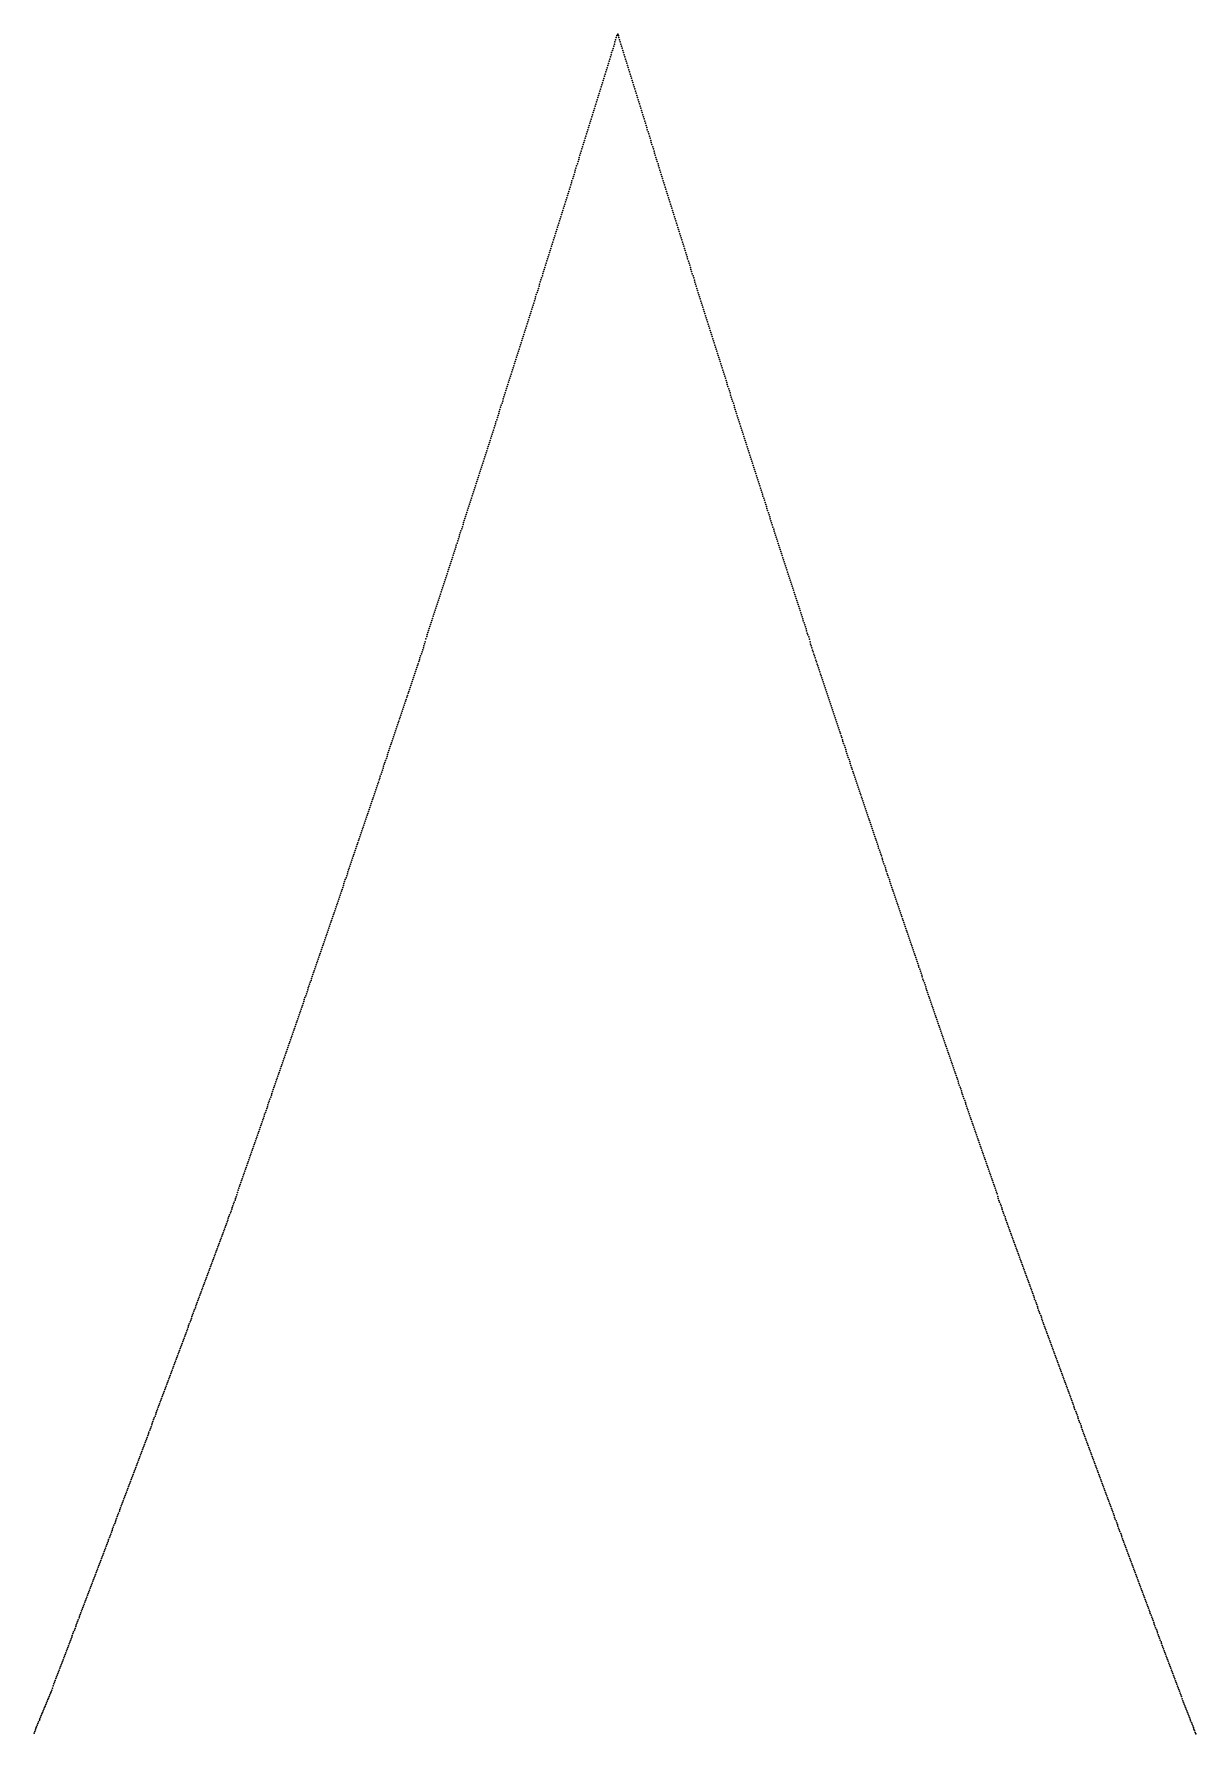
# Model space of a CAD drawing. Header units: metres. Extents: x 0 to 360, y 49 to 117.
# Drawn here: x 206.91 to 217.14, y 83.52 to 98.49 of the extents above; entities that cross this region are included whole.
import ezdxf

# ---------------------------------------------------------------- set-up
doc = ezdxf.new("R2010")
doc.units = ezdxf.units.M

msp = doc.modelspace()

# ---------------------------------------------------------------- linework, layer by layer
for p in [(212.041, 98.477), (212.047, 98.49), (212.053, 98.478), (211.994, 98.326), (212, 98.345), (212.006, 98.363), (212.012, 98.382), (212.018, 98.401), (212.023, 98.42), (212.029, 98.439), (212.035, 98.458), (212.058, 98.459), (212.064, 98.44), (212.07, 98.421), (212.076, 98.402), (212.082, 98.383), (212.087, 98.364), (212.093, 98.346), (212.099, 98.327), (211.948, 98.175), (211.954, 98.193), (211.959, 98.212), (211.965, 98.231), (211.971, 98.25), (211.977, 98.269), (211.983, 98.288), (211.989, 98.307), (212.105, 98.308), (212.111, 98.289), (212.117, 98.27), (212.122, 98.251), (212.128, 98.232), (212.134, 98.213), (212.14, 98.194), (212.146, 98.175), (211.907, 98.043), (211.913, 98.061), (211.919, 98.08), (211.925, 98.099), (211.93, 98.118), (211.936, 98.137), (211.942, 98.156), (212.151, 98.156), (212.157, 98.138), (212.163, 98.119), (212.169, 98.1), (212.175, 98.081), (212.181, 98.062), (212.186, 98.043), (212.192, 98.024), (211.861, 97.892), (211.866, 97.911), (211.872, 97.93), (211.878, 97.948), (211.884, 97.967), (211.89, 97.986), (211.895, 98.005), (211.901, 98.024), (212.198, 98.006), (212.204, 97.987), (212.21, 97.968), (212.215, 97.949), (212.221, 97.93), (212.227, 97.911), (212.233, 97.892), (211.814, 97.741), (211.82, 97.76), (211.826, 97.779), (211.832, 97.798), (211.837, 97.817), (211.843, 97.835), (211.849, 97.854), (211.855, 97.873), (212.239, 97.874), (212.245, 97.855), (212.25, 97.836), (212.256, 97.817), (212.262, 97.798), (212.268, 97.78), (212.274, 97.761), (212.279, 97.742), (211.768, 97.591), (211.773, 97.61), (211.779, 97.629), (211.785, 97.648), (211.791, 97.666), (211.797, 97.685), (211.802, 97.704), (211.808, 97.723), (212.285, 97.723), (212.291, 97.704), (212.297, 97.686), (212.303, 97.667), (212.308, 97.648), (212.314, 97.629), (212.32, 97.61), (212.326, 97.592), (211.721, 97.441), (211.727, 97.46), (211.733, 97.479), (211.738, 97.498), (211.744, 97.516), (211.75, 97.535), (211.756, 97.554), (211.762, 97.573), (212.332, 97.573), (212.338, 97.554), (212.343, 97.535), (212.349, 97.517), (212.355, 97.498), (212.361, 97.479), (212.367, 97.46), (212.372, 97.442), (211.674, 97.292), (211.68, 97.31), (211.686, 97.329), (211.692, 97.348), (211.698, 97.367), (211.704, 97.385), (211.709, 97.404), (211.715, 97.423), (212.378, 97.423), (212.384, 97.404), (212.39, 97.385), (212.396, 97.367), (212.402, 97.348), (212.407, 97.329), (212.413, 97.311), (212.419, 97.292), (211.628, 97.142), (211.634, 97.161), (211.64, 97.18), (211.645, 97.198), (211.651, 97.217), (211.657, 97.236), (211.663, 97.254), (211.669, 97.273), (212.425, 97.273), (212.431, 97.254), (212.436, 97.236), (212.442, 97.217), (212.448, 97.198), (212.454, 97.18), (212.46, 97.161), (212.466, 97.142), (211.581, 96.993), (211.587, 97.012), (211.593, 97.031), (211.599, 97.049), (211.605, 97.068), (211.61, 97.086), (211.616, 97.105), (211.622, 97.124), (212.471, 97.124), (212.477, 97.105), (212.483, 97.086), (212.489, 97.068), (212.495, 97.049), (212.5, 97.03), (212.506, 97.012), (212.512, 96.993), (211.535, 96.844), (211.541, 96.863), (211.546, 96.882), (211.552, 96.9), (211.558, 96.919), (211.564, 96.937), (211.57, 96.956), (211.576, 96.975), (212.518, 96.974), (212.524, 96.956), (212.53, 96.937), (212.535, 96.918), (212.541, 96.9), (212.547, 96.881), (212.553, 96.863), (212.559, 96.844), (211.488, 96.696), (211.494, 96.714), (211.5, 96.733), (211.506, 96.751), (211.512, 96.77), (211.517, 96.789), (211.523, 96.807), (211.529, 96.826), (212.564, 96.825), (212.57, 96.807), (212.576, 96.788), (212.582, 96.77), (212.588, 96.751), (212.594, 96.732), (212.599, 96.714), (212.605, 96.695), (211.436, 96.529), (211.442, 96.547), (211.448, 96.566), (211.453, 96.584), (211.459, 96.603), (211.465, 96.621), (211.471, 96.64), (211.477, 96.659), (211.482, 96.677), (212.611, 96.677), (212.617, 96.658), (212.623, 96.639), (212.628, 96.621), (212.634, 96.602), (212.64, 96.584), (212.646, 96.565), (212.652, 96.547), (212.658, 96.528), (211.389, 96.381), (211.395, 96.399), (211.401, 96.418), (211.407, 96.436), (211.413, 96.455), (211.418, 96.473), (211.424, 96.492), (211.43, 96.51), (212.663, 96.51), (212.669, 96.491), (212.675, 96.472), (212.681, 96.454), (212.687, 96.435), (212.692, 96.417), (212.698, 96.398), (212.704, 96.38), (211.343, 96.233), (211.349, 96.251), (211.355, 96.27), (211.36, 96.288), (211.366, 96.307), (211.372, 96.325), (211.378, 96.344), (211.384, 96.362), (212.71, 96.361), (212.716, 96.343), (212.722, 96.324), (212.727, 96.306), (212.733, 96.287), (212.739, 96.269), (212.745, 96.25), (212.751, 96.232), (211.296, 96.085), (211.302, 96.104), (211.308, 96.122), (211.314, 96.14), (211.32, 96.159), (211.325, 96.177), (211.331, 96.196), (211.337, 96.214), (212.756, 96.213), (212.762, 96.195), (212.768, 96.176), (212.774, 96.158), (212.78, 96.139), (212.786, 96.121), (212.791, 96.102), (212.797, 96.084), (211.25, 95.938), (211.256, 95.956), (211.261, 95.975), (211.267, 95.993), (211.273, 96.011), (211.279, 96.03), (211.285, 96.048), (211.291, 96.067), (212.803, 96.066), (212.809, 96.047), (212.815, 96.029), (212.82, 96.01), (212.826, 95.992), (212.832, 95.973), (212.838, 95.955), (212.844, 95.937), (211.203, 95.791), (211.209, 95.809), (211.215, 95.827), (211.221, 95.846), (211.227, 95.864), (211.232, 95.883), (211.238, 95.901), (211.244, 95.919), (212.849, 95.918), (212.855, 95.9), (212.861, 95.881), (212.867, 95.863), (212.873, 95.844), (212.879, 95.826), (212.884, 95.808), (212.89, 95.789), (211.157, 95.644), (211.163, 95.662), (211.168, 95.68), (211.174, 95.699), (211.18, 95.717), (211.186, 95.736), (211.192, 95.754), (211.197, 95.772), (212.896, 95.771), (212.902, 95.752), (212.908, 95.734), (212.913, 95.716), (212.919, 95.697), (212.925, 95.679), (212.931, 95.661), (212.937, 95.642), (211.11, 95.497), (211.116, 95.515), (211.122, 95.534), (211.128, 95.552), (211.133, 95.57), (211.139, 95.589), (211.145, 95.607), (211.151, 95.625), (212.943, 95.624), (212.948, 95.606), (212.954, 95.587), (212.96, 95.569), (212.966, 95.551), (212.972, 95.532), (212.977, 95.514), (212.983, 95.496), (211.058, 95.332), (211.064, 95.351), (211.069, 95.369), (211.075, 95.387), (211.081, 95.406), (211.087, 95.424), (211.093, 95.442), (211.099, 95.46), (211.104, 95.479), (212.989, 95.477), (212.995, 95.459), (213.001, 95.441), (213.007, 95.422), (213.012, 95.404), (213.018, 95.386), (213.024, 95.367), (213.03, 95.349), (213.036, 95.331), (211.011, 95.186), (211.017, 95.205), (211.023, 95.223), (211.029, 95.241), (211.035, 95.259), (211.04, 95.278), (211.046, 95.296), (211.052, 95.314), (213.041, 95.312), (213.047, 95.294), (213.053, 95.276), (213.059, 95.258), (213.065, 95.239), (213.071, 95.221), (213.076, 95.203), (213.082, 95.184), (210.965, 95.041), (210.971, 95.059), (210.976, 95.077), (210.982, 95.095), (210.988, 95.113), (210.994, 95.132), (211, 95.15), (211.005, 95.168), (213.088, 95.166), (213.094, 95.148), (213.1, 95.13), (213.105, 95.111), (213.111, 95.093), (213.117, 95.075), (213.123, 95.057), (213.129, 95.039), (210.918, 94.895), (210.924, 94.913), (210.93, 94.931), (210.936, 94.95), (210.941, 94.968), (210.947, 94.986), (210.953, 95.004), (210.959, 95.022), (213.135, 95.02), (213.14, 95.002), (213.146, 94.984), (213.152, 94.966), (213.158, 94.947), (213.164, 94.929), (213.169, 94.911), (213.175, 94.893), (210.872, 94.75), (210.878, 94.768), (210.883, 94.786), (210.889, 94.804), (210.895, 94.822), (210.901, 94.84), (210.907, 94.859), (210.912, 94.877), (213.181, 94.875), (213.187, 94.856), (213.193, 94.838), (213.199, 94.82), (213.204, 94.802), (213.21, 94.784), (213.216, 94.766), (213.222, 94.747), (210.819, 94.586), (210.825, 94.605), (210.831, 94.623), (210.837, 94.641), (210.843, 94.659), (210.848, 94.677), (210.854, 94.695), (210.86, 94.713), (210.866, 94.731), (213.228, 94.729), (213.233, 94.711), (213.239, 94.693), (213.245, 94.675), (213.251, 94.657), (213.257, 94.638), (213.263, 94.62), (213.268, 94.602), (213.274, 94.584), (210.773, 94.442), (210.779, 94.46), (210.784, 94.478), (210.79, 94.496), (210.796, 94.514), (210.802, 94.532), (210.808, 94.55), (210.814, 94.568), (213.28, 94.566), (213.286, 94.548), (213.292, 94.53), (213.297, 94.512), (213.303, 94.493), (213.309, 94.475), (213.315, 94.457), (213.321, 94.439), (210.726, 94.297), (210.732, 94.315), (210.738, 94.333), (210.744, 94.351), (210.75, 94.369), (210.755, 94.387), (210.761, 94.405), (210.767, 94.424), (213.326, 94.421), (213.332, 94.403), (213.338, 94.385), (213.344, 94.367), (213.35, 94.349), (213.356, 94.331), (213.361, 94.312), (213.367, 94.294), (210.674, 94.135), (210.68, 94.153), (210.686, 94.171), (210.691, 94.189), (210.697, 94.207), (210.703, 94.225), (210.709, 94.243), (210.715, 94.261), (210.72, 94.279), (213.373, 94.276), (213.379, 94.258), (213.385, 94.24), (213.39, 94.222), (213.396, 94.204), (213.402, 94.186), (213.408, 94.168), (213.414, 94.15), (210.627, 93.991), (210.633, 94.009), (210.639, 94.027), (210.645, 94.045), (210.651, 94.063), (210.656, 94.081), (210.662, 94.099), (210.668, 94.117), (213.42, 94.132), (213.425, 94.114), (213.431, 94.096), (213.437, 94.078), (213.443, 94.06), (213.449, 94.042), (213.454, 94.024), (213.46, 94.006), (213.466, 93.988), (210.581, 93.847), (210.587, 93.865), (210.592, 93.883), (210.598, 93.901), (210.604, 93.919), (210.61, 93.937), (210.616, 93.955), (210.622, 93.973), (213.472, 93.97), (213.478, 93.952), (213.484, 93.934), (213.489, 93.916), (213.495, 93.898), (213.501, 93.88), (213.507, 93.862), (213.513, 93.844), (210.528, 93.686), (210.534, 93.703), (210.54, 93.721), (210.546, 93.739), (210.552, 93.757), (210.558, 93.775), (210.563, 93.793), (210.569, 93.811), (210.575, 93.829), (213.518, 93.826), (213.524, 93.808), (213.53, 93.79), (213.536, 93.772), (213.542, 93.754), (213.548, 93.736), (213.553, 93.718), (213.559, 93.7), (210.482, 93.542), (210.488, 93.56), (210.494, 93.578), (210.499, 93.596), (210.505, 93.614), (210.511, 93.632), (210.517, 93.65), (210.523, 93.668), (213.565, 93.682), (213.571, 93.664), (213.577, 93.647), (213.582, 93.629), (213.588, 93.611), (213.594, 93.593), (213.6, 93.575), (213.606, 93.557), (213.612, 93.539), (210.435, 93.399), (210.441, 93.417), (210.447, 93.435), (210.453, 93.453), (210.459, 93.471), (210.464, 93.489), (210.47, 93.507), (210.476, 93.524), (213.617, 93.521), (213.623, 93.503), (213.629, 93.485), (213.635, 93.467), (213.641, 93.45), (213.646, 93.432), (213.652, 93.414), (213.658, 93.396), (210.383, 93.239), (210.389, 93.257), (210.395, 93.274), (210.401, 93.292), (210.406, 93.31), (210.412, 93.328), (210.418, 93.346), (210.424, 93.364), (210.43, 93.382), (213.664, 93.378), (213.67, 93.36), (213.676, 93.342), (213.681, 93.325), (213.687, 93.307), (213.693, 93.289), (213.699, 93.271), (213.705, 93.253), (213.71, 93.235), (210.337, 93.087), (210.342, 93.104), (210.348, 93.122), (210.354, 93.14), (210.36, 93.165), (210.366, 93.185), (210.371, 93.203), (210.377, 93.221), (213.716, 93.217), (213.722, 93.2), (213.728, 93.182), (213.734, 93.162), (213.74, 93.138), (213.745, 93.12), (213.751, 93.103), (210.29, 92.947), (210.296, 92.965), (210.302, 92.982), (210.307, 92.999), (210.313, 93.017), (210.319, 93.034), (210.325, 93.052), (210.331, 93.069), (213.757, 93.085), (213.763, 93.067), (213.769, 93.05), (213.774, 93.032), (213.78, 93.015), (213.786, 92.997), (213.792, 92.979), (213.798, 92.962), (213.803, 92.944), (210.238, 92.79), (210.243, 92.808), (210.249, 92.825), (210.255, 92.842), (210.261, 92.86), (210.267, 92.877), (210.273, 92.895), (210.278, 92.912), (210.284, 92.93), (213.809, 92.927), (213.815, 92.909), (213.821, 92.892), (213.827, 92.874), (213.833, 92.856), (213.838, 92.839), (213.844, 92.821), (213.85, 92.804), (210.191, 92.651), (210.197, 92.668), (210.203, 92.686), (210.209, 92.703), (210.214, 92.72), (210.22, 92.738), (210.226, 92.755), (210.232, 92.773), (213.856, 92.786), (213.862, 92.769), (213.867, 92.751), (213.873, 92.734), (213.879, 92.716), (213.885, 92.698), (213.891, 92.681), (213.897, 92.663), (213.902, 92.646), (210.139, 92.494), (210.145, 92.512), (210.15, 92.529), (210.156, 92.547), (210.162, 92.564), (210.168, 92.581), (210.174, 92.599), (210.179, 92.616), (210.185, 92.633), (213.908, 92.628), (213.914, 92.611), (213.92, 92.593), (213.926, 92.576), (213.931, 92.558), (213.937, 92.541), (213.943, 92.523), (213.949, 92.506), (213.955, 92.488), (210.086, 92.338), (210.092, 92.355), (210.098, 92.373), (210.104, 92.39), (210.11, 92.408), (210.115, 92.425), (210.121, 92.442), (210.127, 92.46), (210.133, 92.477), (213.961, 92.471), (213.966, 92.453), (213.972, 92.436), (213.978, 92.418), (213.984, 92.401), (213.99, 92.383), (213.995, 92.366), (214.001, 92.348), (210.04, 92.199), (210.046, 92.217), (210.051, 92.234), (210.057, 92.251), (210.063, 92.269), (210.069, 92.286), (210.075, 92.303), (210.081, 92.321), (214.007, 92.331), (214.013, 92.313), (214.019, 92.296), (214.025, 92.278), (214.03, 92.261), (214.036, 92.244), (214.042, 92.226), (214.048, 92.209), (214.054, 92.191), (209.987, 92.044), (209.993, 92.061), (209.999, 92.078), (210.005, 92.096), (210.011, 92.113), (210.017, 92.13), (210.022, 92.147), (210.028, 92.165), (210.034, 92.182), (214.059, 92.174), (214.065, 92.156), (214.071, 92.139), (214.077, 92.121), (214.083, 92.104), (214.089, 92.087), (214.094, 92.069), (214.1, 92.052), (209.941, 91.905), (209.947, 91.923), (209.953, 91.94), (209.958, 91.957), (209.964, 91.974), (209.97, 91.992), (209.976, 92.009), (209.982, 92.026), (214.106, 92.034), (214.112, 92.017), (214.118, 91.999), (214.123, 91.982), (214.129, 91.965), (214.135, 91.947), (214.141, 91.93), (214.147, 91.912), (214.153, 91.895), (209.889, 91.75), (209.894, 91.767), (209.9, 91.785), (209.906, 91.802), (209.912, 91.819), (209.918, 91.836), (209.924, 91.854), (209.929, 91.871), (209.935, 91.888), (214.158, 91.878), (214.164, 91.86), (214.17, 91.843), (214.176, 91.826), (214.182, 91.808), (214.187, 91.791), (214.193, 91.773), (214.199, 91.756), (209.836, 91.595), (209.842, 91.612), (209.848, 91.629), (209.854, 91.647), (209.86, 91.664), (209.865, 91.681), (209.871, 91.698), (209.877, 91.716), (209.883, 91.733), (214.205, 91.739), (214.211, 91.721), (214.217, 91.704), (214.222, 91.687), (214.228, 91.669), (214.234, 91.652), (214.24, 91.635), (214.246, 91.617), (214.251, 91.6), (209.784, 91.44), (209.79, 91.457), (209.796, 91.474), (209.801, 91.492), (209.807, 91.509), (209.813, 91.526), (209.819, 91.543), (209.825, 91.56), (209.83, 91.578), (214.257, 91.582), (214.263, 91.565), (214.269, 91.548), (214.275, 91.53), (214.28, 91.513), (214.286, 91.496), (214.292, 91.479), (214.298, 91.461), (214.304, 91.444), (209.737, 91.303), (209.743, 91.32), (209.749, 91.337), (209.755, 91.354), (209.761, 91.371), (209.766, 91.389), (209.772, 91.406), (209.778, 91.423), (214.31, 91.427), (214.315, 91.409), (214.321, 91.392), (214.327, 91.375), (214.333, 91.357), (214.339, 91.34), (214.344, 91.323), (214.35, 91.305), (209.685, 91.148), (209.691, 91.165), (209.697, 91.183), (209.702, 91.2), (209.708, 91.217), (209.714, 91.234), (209.72, 91.251), (209.726, 91.268), (209.732, 91.285), (214.356, 91.288), (214.362, 91.271), (214.368, 91.254), (214.374, 91.236), (214.379, 91.219), (214.385, 91.202), (214.391, 91.185), (214.397, 91.167), (214.403, 91.15), (209.633, 90.994), (209.638, 91.011), (209.644, 91.028), (209.65, 91.046), (209.656, 91.063), (209.662, 91.08), (209.668, 91.097), (209.673, 91.114), (209.679, 91.131), (214.408, 91.133), (214.414, 91.116), (214.42, 91.098), (214.426, 91.081), (214.432, 91.064), (214.438, 91.047), (214.443, 91.029), (214.449, 91.012), (214.455, 90.995), (209.586, 90.857), (209.592, 90.874), (209.598, 90.892), (209.604, 90.909), (209.609, 90.926), (209.615, 90.943), (209.621, 90.96), (209.627, 90.977), (214.461, 90.978), (214.467, 90.96), (214.472, 90.943), (214.478, 90.926), (214.484, 90.909), (214.49, 90.891), (214.496, 90.874), (214.502, 90.857), (209.534, 90.704), (209.54, 90.721), (209.545, 90.738), (209.551, 90.755), (209.557, 90.772), (209.563, 90.789), (209.569, 90.806), (209.574, 90.823), (209.58, 90.84), (214.507, 90.84), (214.513, 90.823), (214.519, 90.805), (214.525, 90.788), (214.531, 90.771), (214.536, 90.754), (214.542, 90.737), (214.548, 90.72), (214.554, 90.702), (209.481, 90.55), (209.487, 90.567), (209.493, 90.584), (209.499, 90.601), (209.505, 90.618), (209.51, 90.636), (209.516, 90.653), (209.522, 90.67), (209.528, 90.687), (214.56, 90.685), (214.566, 90.668), (214.571, 90.651), (214.577, 90.634), (214.583, 90.617), (214.589, 90.599), (214.595, 90.582), (214.6, 90.565), (214.606, 90.548), (209.429, 90.397), (209.435, 90.414), (209.441, 90.431), (209.446, 90.448), (209.452, 90.465), (209.458, 90.482), (209.464, 90.499), (209.47, 90.516), (209.476, 90.533), (214.612, 90.531), (214.618, 90.514), (214.624, 90.496), (214.63, 90.479), (214.635, 90.462), (214.641, 90.445), (214.647, 90.428), (214.653, 90.411), (214.659, 90.394), (209.377, 90.244), (209.383, 90.261), (209.388, 90.278), (209.394, 90.295), (209.4, 90.312), (209.406, 90.329), (209.412, 90.346), (209.417, 90.363), (209.423, 90.38), (214.664, 90.377), (214.67, 90.359), (214.676, 90.342), (214.682, 90.325), (214.688, 90.308), (214.694, 90.291), (214.699, 90.274), (214.705, 90.257), (209.33, 90.109), (209.336, 90.126), (209.342, 90.142), (209.348, 90.159), (209.353, 90.176), (209.359, 90.193), (209.365, 90.21), (209.371, 90.227), (214.711, 90.24), (214.717, 90.223), (214.723, 90.206), (214.728, 90.189), (214.734, 90.171), (214.74, 90.154), (214.746, 90.137), (214.752, 90.12), (214.758, 90.103), (209.278, 89.956), (209.284, 89.973), (209.289, 89.99), (209.295, 90.007), (209.301, 90.024), (209.307, 90.041), (209.313, 90.058), (209.319, 90.075), (209.324, 90.092), (214.763, 90.086), (214.769, 90.069), (214.775, 90.052), (214.781, 90.035), (214.787, 90.018), (214.792, 90.001), (214.798, 89.984), (214.804, 89.967), (214.81, 89.95), (209.225, 89.804), (209.231, 89.821), (209.237, 89.838), (209.243, 89.855), (209.249, 89.872), (209.255, 89.889), (209.26, 89.905), (209.266, 89.922), (209.272, 89.939), (214.816, 89.933), (214.822, 89.916), (214.827, 89.899), (214.833, 89.882), (214.839, 89.865), (214.845, 89.848), (214.851, 89.831), (214.856, 89.814), (214.862, 89.797), (209.173, 89.652), (209.179, 89.669), (209.185, 89.686), (209.191, 89.703), (209.196, 89.72), (209.202, 89.736), (209.208, 89.753), (209.214, 89.77), (209.22, 89.787), (214.868, 89.78), (214.874, 89.763), (214.88, 89.746), (214.885, 89.729), (214.891, 89.712), (214.897, 89.695), (214.903, 89.678), (214.909, 89.661), (214.915, 89.644), (209.121, 89.5), (209.127, 89.517), (209.132, 89.534), (209.138, 89.551), (209.144, 89.568), (209.15, 89.585), (209.156, 89.602), (209.161, 89.618), (209.167, 89.635), (214.92, 89.627), (214.926, 89.61), (214.932, 89.593), (214.938, 89.576), (214.944, 89.559), (214.949, 89.542), (214.955, 89.525), (214.961, 89.508), (209.068, 89.349), (209.074, 89.366), (209.08, 89.383), (209.086, 89.4), (209.092, 89.416), (209.097, 89.433), (209.103, 89.45), (209.109, 89.467), (209.115, 89.484), (214.967, 89.491), (214.973, 89.474), (214.979, 89.457), (214.984, 89.44), (214.99, 89.423), (214.996, 89.406), (215.002, 89.389), (215.008, 89.372), (215.013, 89.355), (209.016, 89.198), (209.022, 89.215), (209.028, 89.232), (209.033, 89.248), (209.039, 89.265), (209.045, 89.282), (209.051, 89.299), (209.057, 89.315), (209.063, 89.332), (215.019, 89.339), (215.025, 89.322), (215.031, 89.305), (215.037, 89.288), (215.043, 89.271), (215.048, 89.254), (215.054, 89.237), (215.06, 89.22), (215.066, 89.203), (208.964, 89.047), (208.969, 89.064), (208.975, 89.081), (208.981, 89.097), (208.987, 89.114), (208.993, 89.131), (208.999, 89.148), (209.004, 89.164), (209.01, 89.181), (215.072, 89.186), (215.077, 89.17), (215.083, 89.153), (215.089, 89.136), (215.095, 89.119), (215.101, 89.102), (215.107, 89.085), (215.112, 89.068), (215.118, 89.051), (208.911, 88.896), (208.917, 88.913), (208.923, 88.93), (208.929, 88.947), (208.935, 88.963), (208.94, 88.98), (208.946, 88.997), (208.952, 89.014), (208.958, 89.03), (215.124, 89.035), (215.13, 89.018), (215.136, 89.001), (215.141, 88.984), (215.147, 88.967), (215.153, 88.95), (215.159, 88.933), (215.165, 88.917), (215.171, 88.9), (208.859, 88.746), (208.865, 88.763), (208.871, 88.779), (208.876, 88.796), (208.882, 88.813), (208.888, 88.83), (208.894, 88.846), (208.9, 88.863), (208.905, 88.88), (215.176, 88.883), (215.182, 88.866), (215.188, 88.849), (215.194, 88.832), (215.2, 88.816), (215.205, 88.799), (215.211, 88.782), (215.217, 88.765), (215.223, 88.748), (208.807, 88.596), (208.812, 88.613), (208.818, 88.629), (208.824, 88.646), (208.83, 88.663), (208.836, 88.679), (208.841, 88.696), (208.847, 88.713), (208.853, 88.729), (215.229, 88.732), (215.235, 88.715), (215.24, 88.698), (215.246, 88.681), (215.252, 88.664), (215.258, 88.648), (215.264, 88.631), (215.269, 88.614), (215.275, 88.597), (208.76, 88.463), (208.766, 88.479), (208.772, 88.496), (208.778, 88.513), (208.783, 88.529), (208.789, 88.546), (208.795, 88.563), (208.801, 88.579), (215.281, 88.581), (215.287, 88.564), (215.293, 88.547), (215.299, 88.53), (215.304, 88.514), (215.31, 88.497), (215.316, 88.48), (215.322, 88.463), (215.328, 88.447), (208.708, 88.313), (208.714, 88.33), (208.719, 88.346), (208.725, 88.363), (208.731, 88.38), (208.737, 88.396), (208.743, 88.413), (208.748, 88.43), (208.754, 88.446), (215.333, 88.43), (215.339, 88.413), (215.345, 88.396), (215.351, 88.38), (215.357, 88.363), (215.363, 88.346), (215.368, 88.329), (215.374, 88.313), (208.655, 88.159), (208.661, 88.175), (208.667, 88.191), (208.673, 88.207), (208.679, 88.223), (208.684, 88.238), (208.69, 88.254), (208.696, 88.27), (208.702, 88.293), (215.38, 88.296), (215.386, 88.279), (215.392, 88.257), (215.397, 88.238), (215.403, 88.222), (215.409, 88.206), (215.415, 88.189), (215.421, 88.173), (215.427, 88.157), (208.597, 88.001), (208.603, 88.017), (208.609, 88.033), (208.615, 88.049), (208.62, 88.065), (208.626, 88.08), (208.632, 88.096), (208.638, 88.112), (208.644, 88.128), (208.65, 88.144), (215.432, 88.141), (215.438, 88.125), (215.444, 88.109), (215.45, 88.093), (215.456, 88.077), (215.461, 88.06), (215.467, 88.044), (215.473, 88.028), (215.479, 88.012), (208.545, 87.859), (208.551, 87.875), (208.556, 87.891), (208.562, 87.907), (208.568, 87.922), (208.574, 87.938), (208.58, 87.954), (208.586, 87.97), (208.591, 87.986), (215.485, 87.996), (215.49, 87.98), (215.496, 87.964), (215.502, 87.948), (215.508, 87.932), (215.514, 87.916), (215.52, 87.899), (215.525, 87.883), (215.531, 87.867), (215.537, 87.851), (208.487, 87.702), (208.492, 87.717), (208.498, 87.733), (208.504, 87.749), (208.51, 87.765), (208.516, 87.78), (208.522, 87.796), (208.527, 87.812), (208.533, 87.828), (208.539, 87.844), (215.543, 87.835), (215.549, 87.819), (215.554, 87.803), (215.56, 87.787), (215.566, 87.771), (215.572, 87.755), (215.578, 87.739), (215.584, 87.723), (215.589, 87.706), (208.434, 87.56), (208.44, 87.576), (208.446, 87.591), (208.452, 87.607), (208.458, 87.623), (208.463, 87.639), (208.469, 87.654), (208.475, 87.67), (208.481, 87.686), (215.595, 87.69), (215.601, 87.674), (215.607, 87.658), (215.613, 87.642), (215.618, 87.626), (215.624, 87.61), (215.63, 87.594), (215.636, 87.578), (215.642, 87.562), (208.376, 87.403), (208.382, 87.418), (208.388, 87.434), (208.394, 87.45), (208.399, 87.466), (208.405, 87.481), (208.411, 87.497), (208.417, 87.513), (208.423, 87.529), (208.428, 87.544), (215.648, 87.546), (215.653, 87.53), (215.659, 87.514), (215.665, 87.498), (215.671, 87.482), (215.677, 87.466), (215.682, 87.45), (215.688, 87.434), (215.694, 87.418), (215.7, 87.402), (208.324, 87.261), (208.33, 87.277), (208.335, 87.293), (208.341, 87.308), (208.347, 87.324), (208.353, 87.34), (208.359, 87.356), (208.364, 87.371), (208.37, 87.387), (215.706, 87.386), (215.712, 87.37), (215.717, 87.354), (215.723, 87.338), (215.729, 87.321), (215.735, 87.305), (215.741, 87.289), (215.746, 87.273), (215.752, 87.257), (208.266, 87.105), (208.271, 87.12), (208.277, 87.136), (208.283, 87.152), (208.289, 87.167), (208.295, 87.183), (208.3, 87.199), (208.306, 87.214), (208.312, 87.23), (208.318, 87.246), (215.758, 87.241), (215.764, 87.225), (215.77, 87.209), (215.776, 87.193), (215.781, 87.177), (215.787, 87.161), (215.793, 87.145), (215.799, 87.129), (215.805, 87.113), (208.213, 86.963), (208.219, 86.979), (208.225, 86.995), (208.231, 87.01), (208.236, 87.026), (208.242, 87.042), (208.248, 87.057), (208.254, 87.073), (208.26, 87.089), (215.81, 87.097), (215.816, 87.082), (215.822, 87.066), (215.828, 87.05), (215.834, 87.034), (215.84, 87.018), (215.845, 87.002), (215.851, 86.986), (215.857, 86.97), (215.863, 86.954), (208.155, 86.807), (208.161, 86.823), (208.167, 86.838), (208.172, 86.854), (208.178, 86.87), (208.184, 86.885), (208.19, 86.901), (208.196, 86.917), (208.202, 86.932), (208.207, 86.948), (215.869, 86.938), (215.874, 86.922), (215.88, 86.906), (215.886, 86.89), (215.892, 86.874), (215.898, 86.858), (215.904, 86.842), (215.909, 86.826), (215.915, 86.81), (208.097, 86.651), (208.103, 86.666), (208.108, 86.682), (208.114, 86.698), (208.12, 86.713), (208.126, 86.729), (208.132, 86.744), (208.138, 86.76), (208.143, 86.776), (208.149, 86.791), (215.921, 86.794), (215.927, 86.778), (215.933, 86.762), (215.938, 86.746), (215.944, 86.73), (215.95, 86.715), (215.956, 86.699), (215.962, 86.683), (215.968, 86.667), (215.973, 86.651), (208.044, 86.51), (208.05, 86.526), (208.056, 86.541), (208.062, 86.557), (208.068, 86.573), (208.074, 86.588), (208.079, 86.604), (208.085, 86.619), (208.091, 86.635), (215.979, 86.635), (215.985, 86.619), (215.991, 86.603), (215.997, 86.587), (216.002, 86.571), (216.008, 86.555), (216.014, 86.539), (216.02, 86.524), (216.026, 86.508), (207.986, 86.354), (207.992, 86.37), (207.998, 86.385), (208.004, 86.401), (208.01, 86.417), (208.015, 86.432), (208.021, 86.448), (208.027, 86.463), (208.033, 86.479), (208.039, 86.495), (216.032, 86.492), (216.037, 86.476), (216.043, 86.46), (216.049, 86.444), (216.055, 86.428), (216.061, 86.412), (216.066, 86.396), (216.072, 86.381), (216.078, 86.365), (207.934, 86.214), (207.94, 86.23), (207.946, 86.245), (207.951, 86.261), (207.957, 86.276), (207.963, 86.292), (207.969, 86.308), (207.975, 86.323), (207.981, 86.339), (216.084, 86.349), (216.09, 86.333), (216.096, 86.317), (216.101, 86.301), (216.107, 86.285), (216.113, 86.269), (216.119, 86.254), (216.125, 86.238), (216.13, 86.222), (216.136, 86.206), (207.876, 86.059), (207.882, 86.074), (207.887, 86.09), (207.893, 86.105), (207.899, 86.121), (207.905, 86.136), (207.911, 86.152), (207.917, 86.168), (207.922, 86.183), (207.928, 86.199), (216.142, 86.19), (216.148, 86.174), (216.154, 86.158), (216.16, 86.143), (216.165, 86.127), (216.171, 86.111), (216.177, 86.095), (216.183, 86.079), (216.189, 86.063), (207.818, 85.903), (207.823, 85.919), (207.829, 85.934), (207.835, 85.95), (207.841, 85.966), (207.847, 85.981), (207.853, 85.997), (207.858, 86.012), (207.864, 86.028), (207.87, 86.043), (216.194, 86.047), (216.2, 86.032), (216.206, 86.016), (216.212, 86), (216.218, 85.984), (216.224, 85.968), (216.229, 85.953), (216.235, 85.937), (216.241, 85.921), (216.247, 85.905), (207.765, 85.764), (207.771, 85.779), (207.777, 85.795), (207.783, 85.81), (207.789, 85.826), (207.794, 85.841), (207.8, 85.857), (207.806, 85.872), (207.812, 85.888), (216.253, 85.889), (216.258, 85.873), (216.264, 85.858), (216.27, 85.842), (216.276, 85.826), (216.282, 85.81), (216.288, 85.794), (216.293, 85.779), (216.299, 85.763), (207.707, 85.609), (207.713, 85.624), (207.719, 85.64), (207.725, 85.655), (207.73, 85.671), (207.736, 85.686), (207.742, 85.702), (207.748, 85.717), (207.754, 85.733), (207.759, 85.748), (216.305, 85.747), (216.311, 85.731), (216.317, 85.716), (216.322, 85.7), (216.328, 85.684), (216.334, 85.668), (216.34, 85.652), (216.346, 85.637), (216.352, 85.621), (216.357, 85.605), (207.649, 85.454), (207.655, 85.47), (207.661, 85.485), (207.666, 85.501), (207.672, 85.516), (207.678, 85.532), (207.684, 85.547), (207.69, 85.563), (207.695, 85.578), (207.701, 85.594), (216.363, 85.589), (216.369, 85.574), (216.375, 85.558), (216.381, 85.542), (216.386, 85.526), (216.392, 85.511), (216.398, 85.495), (216.404, 85.479), (216.41, 85.463), (207.597, 85.315), (207.602, 85.331), (207.608, 85.346), (207.614, 85.362), (207.62, 85.377), (207.626, 85.393), (207.631, 85.408), (207.637, 85.423), (207.643, 85.439), (216.416, 85.448), (216.421, 85.432), (216.427, 85.416), (216.433, 85.4), (216.439, 85.385), (216.445, 85.369), (216.45, 85.353), (216.456, 85.337), (216.462, 85.322), (216.468, 85.306), (207.538, 85.161), (207.544, 85.177), (207.55, 85.192), (207.556, 85.207), (207.562, 85.223), (207.567, 85.238), (207.573, 85.254), (207.579, 85.269), (207.585, 85.284), (207.591, 85.3), (216.474, 85.29), (216.48, 85.274), (216.485, 85.259), (216.491, 85.243), (216.497, 85.227), (216.503, 85.212), (216.509, 85.196), (216.514, 85.18), (216.52, 85.165), (207.48, 85.007), (207.486, 85.022), (207.492, 85.038), (207.498, 85.053), (207.503, 85.069), (207.509, 85.084), (207.515, 85.099), (207.521, 85.115), (207.527, 85.13), (207.533, 85.146), (216.526, 85.149), (216.532, 85.133), (216.538, 85.117), (216.544, 85.102), (216.549, 85.086), (216.555, 85.07), (216.561, 85.055), (216.567, 85.039), (216.573, 85.023), (216.578, 85.008), (207.428, 84.869), (207.434, 84.884), (207.439, 84.899), (207.445, 84.915), (207.451, 84.93), (207.457, 84.946), (207.463, 84.961), (207.469, 84.976), (207.474, 84.992), (216.584, 84.992), (216.59, 84.976), (216.596, 84.961), (216.602, 84.945), (216.607, 84.929), (216.613, 84.914), (216.619, 84.898), (216.625, 84.882), (216.631, 84.867), (207.37, 84.715), (207.375, 84.73), (207.381, 84.746), (207.387, 84.761), (207.393, 84.776), (207.399, 84.792), (207.405, 84.807), (207.41, 84.823), (207.416, 84.838), (207.422, 84.853), (216.637, 84.851), (216.642, 84.835), (216.648, 84.82), (216.654, 84.804), (216.66, 84.788), (216.666, 84.773), (216.671, 84.757), (216.677, 84.741), (216.683, 84.726), (216.689, 84.71), (207.311, 84.562), (207.317, 84.577), (207.323, 84.592), (207.329, 84.608), (207.335, 84.623), (207.341, 84.638), (207.346, 84.654), (207.352, 84.669), (207.358, 84.684), (207.364, 84.7), (216.695, 84.695), (216.701, 84.679), (216.706, 84.663), (216.712, 84.648), (216.718, 84.632), (216.724, 84.616), (216.73, 84.601), (216.735, 84.585), (216.741, 84.57), (207.253, 84.409), (207.259, 84.424), (207.265, 84.439), (207.271, 84.454), (207.277, 84.47), (207.282, 84.485), (207.288, 84.5), (207.294, 84.516), (207.3, 84.531), (207.306, 84.546), (216.747, 84.554), (216.753, 84.538), (216.759, 84.523), (216.765, 84.507), (216.77, 84.492), (216.776, 84.476), (216.782, 84.46), (216.788, 84.445), (216.794, 84.429), (216.799, 84.414), (207.201, 84.271), (207.207, 84.286), (207.213, 84.302), (207.218, 84.317), (207.224, 84.332), (207.23, 84.347), (207.236, 84.363), (207.242, 84.378), (207.247, 84.393), (216.805, 84.398), (216.811, 84.383), (216.817, 84.367), (216.823, 84.351), (216.829, 84.336), (216.834, 84.32), (216.84, 84.305), (216.846, 84.289), (216.852, 84.274), (216.858, 84.258), (207.143, 84.118), (207.149, 84.134), (207.154, 84.149), (207.16, 84.164), (207.166, 84.179), (207.172, 84.195), (207.178, 84.21), (207.183, 84.225), (207.189, 84.24), (207.195, 84.256), (216.863, 84.242), (216.869, 84.227), (216.875, 84.211), (216.881, 84.196), (216.887, 84.18), (216.893, 84.165), (216.898, 84.149), (216.904, 84.134), (216.91, 84.118), (207.085, 83.966), (207.09, 83.981), (207.096, 83.996), (207.102, 84.012), (207.108, 84.027), (207.114, 84.042), (207.119, 84.057), (207.125, 84.072), (207.131, 84.088), (207.137, 84.103), (216.916, 84.103), (216.922, 84.087), (216.927, 84.072), (216.933, 84.056), (216.939, 84.04), (216.945, 84.025), (216.951, 84.009), (216.957, 83.994), (216.962, 83.978), (216.968, 83.963), (207.026, 83.813), (207.032, 83.827), (207.038, 83.841), (207.044, 83.855), (207.05, 83.869), (207.055, 83.883), (207.061, 83.897), (207.067, 83.911), (207.073, 83.929), (207.079, 83.95), (216.974, 83.947), (216.98, 83.932), (216.986, 83.916), (216.991, 83.901), (216.997, 83.885), (217.003, 83.87), (217.009, 83.854), (217.015, 83.834), (217.021, 83.816), (206.962, 83.659), (206.968, 83.673), (206.974, 83.687), (206.98, 83.701), (206.986, 83.715), (206.991, 83.729), (206.997, 83.743), (207.003, 83.757), (207.009, 83.771), (207.015, 83.785), (207.021, 83.799), (217.026, 83.801), (217.032, 83.787), (217.038, 83.772), (217.044, 83.758), (217.05, 83.743), (217.055, 83.728), (217.061, 83.714), (217.067, 83.699), (217.073, 83.685), (217.079, 83.67), (206.91, 83.533), (206.916, 83.547), (206.922, 83.561), (206.927, 83.575), (206.933, 83.589), (206.939, 83.603), (206.945, 83.617), (206.951, 83.631), (206.957, 83.645), (217.085, 83.656), (217.09, 83.641), (217.096, 83.626), (217.102, 83.612), (217.108, 83.597), (217.114, 83.583), (217.119, 83.568), (217.125, 83.554), (217.131, 83.539), (217.137, 83.525)]:
    msp.add_point(p)

doc.saveas('drawing.dxf')
